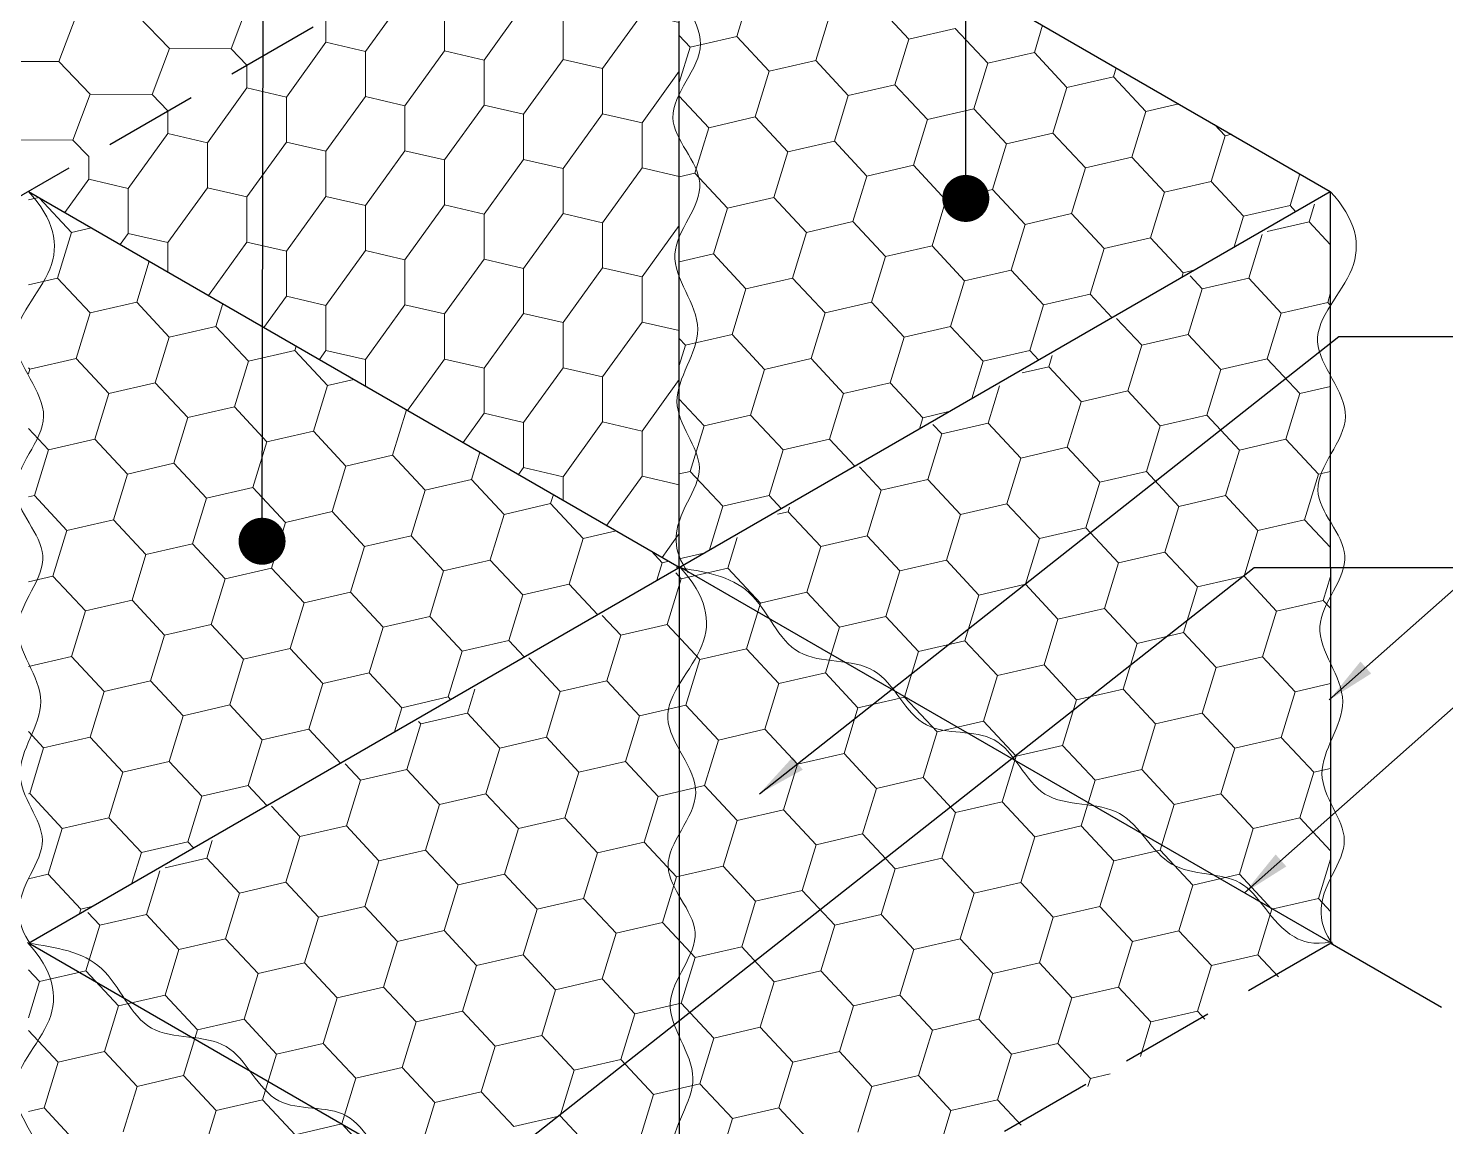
# Model space of a CAD drawing. Header units: metres. Extents: x -81 to 2721, y -139 to -12.
# Drawn here: x 654.753 to 658.524, y -53.94 to -51.018 of the extents above; entities that cross this region are included whole.
import ezdxf

# ---------------------------------------------------------------- set-up
doc = ezdxf.new("R2010")
doc.units = ezdxf.units.M
doc.header["$MEASUREMENT"] = 0
doc.linetypes.add('CENTER2', pattern=[1.125, 0.75, -0.125, 0.125, -0.125])
doc.linetypes.add('DASHED2', pattern=[0.375, 0.25, -0.125])
doc.layers.add('DIM', color=1, linetype='Continuous')
doc.layers.add('SECTION-GOLF', color=2, linetype='Continuous')
doc.styles.add('ROMANS', font='vit-s.shx')
doc.dimstyles.new('1-100', dxfattribs={"dimtxt": 0.235, "dimasz": 0.3, "dimexe": 0.2, "dimexo": 0, "dimgap": 0.1, "dimtad": 1, "dimzin": 0, "dimdsep": 46, "dimtxsty": 'ROMANS', "dimcen": 0, "dimclrd": 1, "dimclre": 1, "dimclrt": 3, "dimadec": 0, "dimazin": 0, "dimtfac": 1, "dimtix": 1, "dimtmove": 2, "dimatfit": 3, "dimfxl": 1, "dimtolj": 1, "dimtzin": 1, "dimarcsym": 0})

msp = doc.modelspace()

# ---------------------------------------------------------------- linework, layer by layer
at = {"color": 137, "lineweight": 13}
for p, q in [((655.6502, -51.0792), (655.7554, -50.9335)), ((655.6502, -51.0792), (655.7554, -50.9335)), ((656.6379, -51.0392), (656.6751, -50.9177)), ((656.8483, -51.1035), (656.8854, -50.982)), ((657.0958, -51.0463), (657.0092, -50.9535)), ((655.5451, -50.9945), (655.5451, -51.0549)), ((655.5451, -50.9945), (655.5451, -51.0549)), ((657.0958, -51.0463), (657.2195, -51.0178)), ((657.3061, -51.1106), (657.2195, -51.0178)), ((657.4299, -51.0821), (657.452, -51.0097)), ((655.4399, -51.2006), (655.5451, -51.0549)), ((655.4399, -51.2006), (655.5451, -51.0549)), ((655.6502, -51.0792), (655.5451, -51.0549)), ((655.6502, -51.0792), (655.5451, -51.0549)), ((656.5142, -51.0677), (656.4853, -51.0368)), ((656.5142, -51.0677), (656.6379, -51.0392)), ((656.7245, -51.132), (656.6379, -51.0392)), ((657.0586, -51.1678), (657.0958, -51.0463)), ((656.4853, -51.1621), (656.5142, -51.0677)), ((657.3061, -51.1106), (657.4299, -51.0821)), ((657.5165, -51.175), (657.4299, -51.0821)), ((655.3348, -51.1159), (655.3348, -51.1763)), ((655.3348, -51.1159), (655.3348, -51.1763)), ((656.6874, -51.2535), (656.7245, -51.132)), ((656.7245, -51.132), (656.8483, -51.1035)), ((656.9349, -51.1964), (656.8483, -51.1035)), ((657.269, -51.2321), (657.3061, -51.1106)), ((657.6402, -51.1464), (657.6475, -51.1226)), ((656.9349, -51.1964), (657.0586, -51.1678)), ((657.1453, -51.2607), (657.0586, -51.1678)), ((657.5165, -51.175), (657.6402, -51.1464)), ((657.7269, -51.2393), (657.6402, -51.1464)), ((655.2296, -51.322), (655.3348, -51.1763)), ((655.2296, -51.322), (655.3348, -51.1763)), ((655.4399, -51.2006), (655.3348, -51.1763)), ((655.4399, -51.2006), (655.3348, -51.1763)), ((655.4399, -51.2006), (655.4399, -51.3206)), ((656.5637, -51.2821), (656.4853, -51.1981)), ((656.8978, -51.3178), (656.9349, -51.1963)), ((657.4794, -51.2964), (657.5165, -51.175)), ((655.1244, -51.2374), (655.1244, -51.2977)), ((655.1244, -51.2374), (655.1244, -51.2977)), ((657.1453, -51.2607), (657.269, -51.2321)), ((657.3556, -51.325), (657.269, -51.2321)), ((657.6897, -51.3607), (657.7269, -51.2393)), ((657.7269, -51.2393), (657.8145, -51.219)), ((656.5265, -51.4035), (656.5637, -51.2821)), ((656.5637, -51.2821), (656.6874, -51.2535)), ((656.774, -51.3464), (656.6874, -51.2535)), ((657.1081, -51.3821), (657.1453, -51.2607)), ((657.9372, -51.3036), (657.9095, -51.2739)), ((655.0193, -51.4435), (655.1244, -51.2977)), ((655.0193, -51.4435), (655.1244, -51.2977)), ((655.2296, -51.322), (655.1244, -51.2977)), ((655.2296, -51.322), (655.1244, -51.2977)), ((656.774, -51.3464), (656.8978, -51.3178)), ((656.9844, -51.4107), (656.8978, -51.3178)), ((657.3556, -51.325), (657.4794, -51.2964)), ((657.566, -51.3893), (657.4794, -51.2964)), ((657.9001, -51.425), (657.9372, -51.3036)), ((657.9372, -51.3036), (657.9542, -51.2997)), ((654.9141, -51.3588), (654.9141, -51.4192)), ((654.9141, -51.3588), (654.9141, -51.4192)), ((656.7369, -51.4678), (656.774, -51.3464)), ((657.3185, -51.4464), (657.3556, -51.325)), ((657.566, -51.3893), (657.6897, -51.3607)), ((657.7763, -51.4536), (657.6897, -51.3607)), ((656.9844, -51.4107), (657.1081, -51.3821)), ((657.1947, -51.475), (657.1081, -51.3821)), ((657.5288, -51.5107), (657.566, -51.3893)), ((654.8503, -51.5076), (654.9141, -51.4192)), ((654.8503, -51.5076), (654.9141, -51.4192)), ((655.0193, -51.4435), (654.9141, -51.4192)), ((655.0193, -51.4435), (654.9141, -51.4192)), ((656.4853, -51.413), (656.5265, -51.4035)), ((656.6131, -51.4964), (656.5265, -51.4035)), ((656.9473, -51.5321), (656.9844, -51.4107)), ((657.7763, -51.4536), (657.9001, -51.425)), ((657.9867, -51.5179), (657.9001, -51.425)), ((658.1104, -51.4893), (658.1363, -51.4048)), ((654.7533, -51.4743), (654.7813, -51.4678)), ((654.8684, -51.5606), (654.7825, -51.4685)), ((656.6132, -51.4964), (656.7369, -51.4678)), ((656.8235, -51.5607), (656.7369, -51.4678)), ((657.1947, -51.475), (657.3185, -51.4464)), ((657.4051, -51.5393), (657.3185, -51.4464)), ((657.7392, -51.5751), (657.7763, -51.4536)), ((656.576, -51.6178), (656.6131, -51.4964)), ((657.1576, -51.5964), (657.1947, -51.475)), ((657.4051, -51.5393), (657.5288, -51.5107)), ((657.6155, -51.6036), (657.5288, -51.5107)), ((657.9867, -51.5179), (658.1104, -51.4893)), ((658.125, -51.505), (658.1104, -51.4893)), ((654.8684, -51.5606), (654.9209, -51.5484)), ((656.8235, -51.5607), (656.9473, -51.5321)), ((657.0339, -51.625), (656.9473, -51.5321)), ((657.368, -51.6608), (657.4051, -51.5393)), ((657.9619, -51.5992), (657.9867, -51.5179)), ((654.8312, -51.682), (654.8684, -51.5606)), ((656.7864, -51.6822), (656.8235, -51.5607)), ((657.6155, -51.6036), (657.7392, -51.5751)), ((657.8258, -51.6679), (657.7392, -51.5751)), ((656.4853, -51.6388), (656.576, -51.6178)), ((656.6626, -51.7107), (656.576, -51.6178)), ((657.0339, -51.625), (657.1576, -51.5964)), ((657.2442, -51.6893), (657.1576, -51.5964)), ((657.5783, -51.7251), (657.6155, -51.6036)), ((655.0416, -51.7463), (655.0749, -51.6373)), ((656.9967, -51.7465), (657.0339, -51.625)), ((657.2442, -51.6893), (657.368, -51.6608)), ((657.4546, -51.7536), (657.368, -51.6608)), ((657.8258, -51.6679), (657.854, -51.6614)), ((654.7533, -51.7), (654.8312, -51.682)), ((654.9178, -51.7749), (654.8312, -51.682)), ((656.6626, -51.7107), (656.7864, -51.6822)), ((656.873, -51.775), (656.7864, -51.6822)), ((657.2071, -51.8108), (657.2442, -51.6893)), ((657.8222, -51.6798), (657.8258, -51.6679)), ((656.6255, -51.8322), (656.6626, -51.7107)), ((657.4546, -51.7536), (657.5783, -51.7251)), ((657.6362, -51.7872), (657.5783, -51.7251)), ((654.8807, -51.8964), (654.9179, -51.7749)), ((654.9179, -51.7749), (655.0416, -51.7463)), ((655.1282, -51.8392), (655.0416, -51.7463)), ((655.252, -51.8106), (655.2704, -51.7502)), ((656.8359, -51.8965), (656.873, -51.775)), ((656.873, -51.775), (656.9967, -51.7465)), ((657.0833, -51.8393), (656.9967, -51.7465)), ((657.4175, -51.8751), (657.4546, -51.7536)), ((655.1282, -51.8392), (655.252, -51.8106)), ((655.3386, -51.9035), (655.252, -51.8106)), ((657.0834, -51.8393), (657.2071, -51.8108)), ((657.2937, -51.9037), (657.2071, -51.8108)), ((655.0911, -51.9607), (655.1282, -51.8392)), ((656.5018, -51.8607), (656.4853, -51.8431)), ((656.5018, -51.8607), (656.6255, -51.8322)), ((656.7121, -51.9251), (656.6255, -51.8322)), ((657.0462, -51.9608), (657.0833, -51.8393)), ((655.3386, -51.9035), (655.4623, -51.875)), ((655.4623, -51.875), (655.4659, -51.8631)), ((655.5489, -51.9678), (655.4623, -51.875)), ((656.4853, -51.9145), (656.5018, -51.8607)), ((654.757, -51.9249), (654.7533, -51.921)), ((654.7533, -51.937), (654.757, -51.9249)), ((654.757, -51.9249), (654.8807, -51.8964)), ((654.9673, -51.9892), (654.8807, -51.8964)), ((655.3014, -52.025), (655.3386, -51.9035)), ((656.675, -52.0465), (656.7121, -51.9251)), ((656.7121, -51.9251), (656.8359, -51.8965)), ((656.9225, -51.9894), (656.8359, -51.8965)), ((654.9673, -51.9892), (655.0911, -51.9607)), ((655.1777, -52.0535), (655.0911, -51.9607)), ((655.5489, -51.9678), (655.6193, -51.9516)), ((656.9225, -51.9894), (657.0462, -51.9608)), ((657.1328, -52.0537), (657.0462, -51.9608)), ((654.9302, -52.1107), (654.9673, -51.9892)), ((655.5118, -52.0893), (655.5489, -51.9678)), ((656.8853, -52.1108), (656.9225, -51.9894)), ((655.1777, -52.0535), (655.3014, -52.025)), ((655.388, -52.1179), (655.3014, -52.025)), ((655.7222, -52.1536), (655.7592, -52.0324)), ((656.5512, -52.0751), (656.4853, -52.0044)), ((657.1328, -52.0537), (657.2024, -52.0376)), ((655.1406, -52.175), (655.1777, -52.0535)), ((656.5141, -52.1965), (656.5512, -52.0751)), ((656.5512, -52.0751), (656.675, -52.0465)), ((656.7616, -52.1394), (656.675, -52.0465)), ((657.1239, -52.083), (657.1328, -52.0537)), ((654.8065, -52.1393), (654.7533, -52.0822)), ((654.8065, -52.1393), (654.9302, -52.1107)), ((655.0168, -52.2036), (654.9302, -52.1107)), ((655.3881, -52.1179), (655.5118, -52.0893)), ((655.5984, -52.1822), (655.5118, -52.0893)), ((656.7616, -52.1394), (656.8853, -52.1108)), ((656.9519, -52.1822), (656.8853, -52.1108)), ((654.7693, -52.2607), (654.8065, -52.1393)), ((655.3509, -52.2393), (655.3881, -52.1179)), ((655.9325, -52.2179), (655.9547, -52.1453)), ((656.7245, -52.2608), (656.7616, -52.1394)), ((655.0168, -52.2036), (655.1406, -52.175)), ((655.2272, -52.2679), (655.1406, -52.175)), ((655.5613, -52.3036), (655.5984, -52.1822)), ((655.5984, -52.1822), (655.7222, -52.1536)), ((655.8088, -52.2465), (655.7222, -52.1536)), ((654.9797, -52.325), (655.0168, -52.2036)), ((655.8088, -52.2465), (655.9325, -52.2179)), ((656.0191, -52.3108), (655.9325, -52.2179)), ((656.4853, -52.2032), (656.5141, -52.1965)), ((656.6007, -52.2894), (656.5141, -52.1965)), ((654.7533, -52.2644), (654.7693, -52.2607)), ((654.8559, -52.3536), (654.7693, -52.2607)), ((655.2272, -52.2679), (655.3509, -52.2393)), ((655.4375, -52.3322), (655.3509, -52.2393)), ((655.7716, -52.3679), (655.8088, -52.2465)), ((656.1429, -52.2822), (656.1502, -52.2582)), ((656.7564, -52.2951), (656.7245, -52.2608)), ((655.19, -52.3893), (655.2272, -52.2679)), ((656.0191, -52.3108), (656.1429, -52.2822)), ((656.2295, -52.3751), (656.1429, -52.2822)), ((656.5652, -52.4055), (656.6007, -52.2894)), ((654.8559, -52.3536), (654.9797, -52.325)), ((655.0663, -52.4179), (654.9797, -52.325)), ((655.4004, -52.4536), (655.4375, -52.3322)), ((655.4375, -52.3322), (655.5613, -52.3036)), ((655.6479, -52.3965), (655.5613, -52.3036)), ((655.982, -52.4322), (656.0191, -52.3108)), ((654.8188, -52.475), (654.8559, -52.3536)), ((655.6479, -52.3965), (655.7716, -52.3679)), ((655.8582, -52.4608), (655.7716, -52.3679)), ((656.1924, -52.4966), (656.2295, -52.3751)), ((656.2295, -52.3751), (656.3176, -52.3548)), ((655.0663, -52.4179), (655.19, -52.3893)), ((655.2767, -52.4822), (655.19, -52.3893)), ((655.6108, -52.518), (655.6479, -52.3965)), ((656.4398, -52.4394), (656.4115, -52.409)), ((656.4853, -52.4289), (656.5509, -52.4138)), ((655.0292, -52.5393), (655.0663, -52.4179)), ((655.2767, -52.4822), (655.4004, -52.4536)), ((655.487, -52.5465), (655.4004, -52.4536)), ((655.8583, -52.4608), (655.982, -52.4323)), ((656.0686, -52.5251), (655.982, -52.4323)), ((656.4256, -52.4861), (656.4398, -52.4394)), ((656.4398, -52.4394), (656.4572, -52.4354)), ((654.7533, -52.4902), (654.8188, -52.475)), ((654.9054, -52.5679), (654.8188, -52.475)), ((655.2395, -52.6037), (655.2767, -52.4822)), ((655.8211, -52.5823), (655.8583, -52.4608)), ((655.487, -52.5465), (655.6108, -52.518)), ((655.6974, -52.6108), (655.6108, -52.518)), ((656.0315, -52.6466), (656.0686, -52.5251)), ((656.0686, -52.5251), (656.1924, -52.4966)), ((656.2676, -52.5773), (656.1924, -52.4966)), ((654.9054, -52.5679), (655.0292, -52.5394)), ((655.1158, -52.6322), (655.0292, -52.5394)), ((655.4499, -52.668), (655.487, -52.5465)), ((654.8683, -52.6894), (654.9054, -52.5679)), ((655.1158, -52.6322), (655.2395, -52.6037)), ((655.3261, -52.6965), (655.2395, -52.6037)), ((655.6974, -52.6108), (655.8211, -52.5823)), ((655.9077, -52.6752), (655.8211, -52.5823)), ((655.0787, -52.7537), (655.1158, -52.6322)), ((655.6602, -52.7323), (655.6974, -52.6108)), ((655.3261, -52.6965), (655.4499, -52.668)), ((655.5365, -52.7609), (655.4499, -52.668)), ((655.8706, -52.7966), (655.9077, -52.6752)), ((655.9077, -52.6752), (656.0315, -52.6466)), ((656.0721, -52.6902), (656.0315, -52.6466)), ((654.7533, -52.7159), (654.8683, -52.6894)), ((654.9549, -52.7823), (654.8683, -52.6894)), ((655.289, -52.818), (655.3261, -52.6965)), ((654.9549, -52.7823), (655.0787, -52.7537)), ((655.1653, -52.8466), (655.0786, -52.7537)), ((655.5365, -52.7609), (655.6602, -52.7323)), ((655.7469, -52.8252), (655.6602, -52.7323)), ((654.9178, -52.9037), (654.9549, -52.7823)), ((655.4994, -52.8823), (655.5365, -52.7609)), ((655.1653, -52.8466), (655.289, -52.818)), ((655.3756, -52.9109), (655.289, -52.818)), ((655.7272, -52.8893), (655.7469, -52.8252)), ((655.7469, -52.8252), (655.8706, -52.7966)), ((655.8766, -52.8031), (655.8706, -52.7966)), ((655.1281, -52.968), (655.1653, -52.8466)), ((654.794, -52.9323), (654.7533, -52.8886)), ((654.794, -52.9323), (654.9178, -52.9037)), ((655.0044, -52.9966), (654.9178, -52.9037)), ((655.3756, -52.9109), (655.4994, -52.8823)), ((655.5834, -52.9724), (655.4994, -52.8823)), ((654.7569, -53.0537), (654.794, -52.9323)), ((655.3385, -53.0323), (655.3756, -52.9109)), ((655.0044, -52.9966), (655.1281, -52.968)), ((655.2147, -53.0609), (655.1281, -52.968)), ((654.9673, -53.118), (655.0044, -52.9966)), ((654.7533, -53.0546), (654.7569, -53.0537)), ((654.8435, -53.1466), (654.7569, -53.0537)), ((655.2147, -53.0609), (655.3385, -53.0323)), ((655.3879, -53.0853), (655.3385, -53.0323)), ((655.1776, -53.1823), (655.2147, -53.0609)), ((654.8435, -53.1466), (654.9673, -53.118)), ((655.0539, -53.2109), (654.9673, -53.118)), ((654.8064, -53.2681), (654.8435, -53.1466)), ((655.0539, -53.2109), (655.1776, -53.1823)), ((655.0289, -53.2925), (655.0539, -53.2109)), ((654.7533, -53.2803), (654.8064, -53.2681)), ((654.893, -53.3609), (654.8064, -53.2681)), ((654.893, -53.3609), (654.9219, -53.3543)), ((654.8893, -53.3731), (654.893, -53.3609))]:
    msp.add_line(p, q, dxfattribs=at)
at = {"color": 101, "lineweight": 13}
for p, q in [((658.1611, -51.5324), (658.1755, -51.4854)), ((658.0494, -51.5582), (658.1611, -51.5324)), ((658.2174, -51.5928), (658.1611, -51.5324)), ((658.0002, -51.6824), (658.0358, -51.5661)), ((657.8765, -51.711), (657.8444, -51.6766)), ((657.8765, -51.711), (658.0002, -51.6824)), ((658.0868, -51.7753), (658.0002, -51.6824)), ((657.8393, -51.8325), (657.8765, -51.711)), ((658.2106, -51.7468), (658.2174, -51.7243)), ((658.0497, -51.8968), (658.0868, -51.7753)), ((658.0868, -51.7753), (658.2106, -51.7468)), ((658.2174, -51.7541), (658.2106, -51.7468)), ((657.7156, -51.861), (657.6489, -51.7895)), ((657.7156, -51.861), (657.8393, -51.8325)), ((657.926, -51.9253), (657.8393, -51.8325)), ((657.2937, -51.9037), (657.4175, -51.8751)), ((657.4407, -51.9), (657.4175, -51.8751)), ((657.4681, -51.9182), (657.4771, -51.8886)), ((657.6785, -51.9825), (657.7156, -51.861)), ((657.2635, -52.0023), (657.2937, -51.9037)), ((657.3978, -51.9344), (657.4681, -51.9182)), ((657.5547, -52.011), (657.4681, -51.9182)), ((657.8888, -52.0468), (657.926, -51.9253)), ((657.9259, -51.9253), (658.0497, -51.8968)), ((658.1363, -51.9897), (658.0497, -51.8968)), ((657.3072, -52.0682), (657.3375, -51.9692)), ((657.5547, -52.0111), (657.6785, -51.9825)), ((657.7651, -52.0754), (657.6785, -51.9825)), ((658.0992, -52.1111), (658.1363, -51.9897)), ((658.1363, -51.9897), (658.2175, -51.9709)), ((657.5176, -52.1325), (657.5547, -52.0111)), ((657.1835, -52.0968), (657.3072, -52.0682)), ((657.3938, -52.1611), (657.3072, -52.0682)), ((657.7279, -52.1968), (657.7651, -52.0754)), ((657.7651, -52.0754), (657.8888, -52.0468)), ((657.9754, -52.1397), (657.8888, -52.0468)), ((657.1464, -52.2182), (657.1835, -52.0968)), ((657.9754, -52.1397), (658.0992, -52.1111)), ((658.1858, -52.204), (658.0992, -52.1111)), ((657.3938, -52.1611), (657.5176, -52.1325)), ((657.6042, -52.2254), (657.5176, -52.1325)), ((657.9383, -52.2611), (657.9754, -52.1397)), ((657.3567, -52.2825), (657.3938, -52.1611)), ((657.0226, -52.2468), (657.1463, -52.2182)), ((657.233, -52.3111), (657.1463, -52.2182)), ((657.5671, -52.3468), (657.6042, -52.2254)), ((657.6042, -52.2254), (657.7279, -52.1968)), ((657.8146, -52.2897), (657.7279, -52.1968)), ((658.1487, -52.3254), (658.1858, -52.204)), ((658.1858, -52.204), (658.2176, -52.1967)), ((656.6007, -52.2894), (656.7245, -52.2608)), ((657.8146, -52.2897), (657.9383, -52.2611)), ((658.0249, -52.354), (657.9383, -52.2611)), ((657.233, -52.3111), (657.3567, -52.2825)), ((657.4433, -52.3754), (657.3567, -52.2825)), ((657.7774, -52.4111), (657.8146, -52.2897)), ((656.8617, -52.3968), (656.7751, -52.3039)), ((657.1958, -52.4325), (657.233, -52.3111)), ((658.0249, -52.354), (658.1487, -52.3254)), ((658.2176, -52.3994), (658.1487, -52.3254)), ((656.6142, -52.4539), (656.6392, -52.3724)), ((656.8617, -52.3968), (656.9855, -52.3682)), ((657.0721, -52.4611), (656.9855, -52.3682)), ((657.4062, -52.4969), (657.4433, -52.3754)), ((657.4433, -52.3754), (657.5671, -52.3468)), ((657.6537, -52.4397), (657.5671, -52.3468)), ((657.9878, -52.4755), (658.0249, -52.354)), ((656.8246, -52.5182), (656.8617, -52.3968)), ((657.6537, -52.4397), (657.7774, -52.4112)), ((657.864, -52.504), (657.7774, -52.4111)), ((657.0721, -52.4611), (657.1958, -52.4325)), ((657.2824, -52.5254), (657.1958, -52.4325)), ((657.6166, -52.5612), (657.6537, -52.4397)), ((656.4534, -52.604), (656.4905, -52.4825)), ((656.4905, -52.4825), (656.4758, -52.4667)), ((657.035, -52.5826), (657.0721, -52.4611)), ((657.864, -52.504), (657.9878, -52.4755)), ((658.0744, -52.5683), (657.9878, -52.4755)), ((658.1981, -52.5398), (658.2176, -52.4761)), ((656.7008, -52.5468), (656.8246, -52.5183)), ((656.9112, -52.6111), (656.8246, -52.5182)), ((657.2453, -52.6469), (657.2825, -52.5254)), ((657.2824, -52.5254), (657.4062, -52.4969)), ((657.4928, -52.5897), (657.4062, -52.4969)), ((657.8269, -52.6255), (657.864, -52.504)), ((656.6637, -52.6683), (656.7009, -52.5468)), ((657.4928, -52.5897), (657.6165, -52.5612)), ((657.7032, -52.654), (657.6165, -52.5612)), ((658.0744, -52.5683), (658.1981, -52.5398)), ((658.2176, -52.5607), (658.1981, -52.5398)), ((656.3296, -52.6325), (656.4534, -52.604)), ((656.54, -52.6968), (656.4534, -52.604)), ((656.9112, -52.6111), (657.035, -52.5826)), ((657.1216, -52.6754), (657.035, -52.5826)), ((657.4557, -52.7112), (657.4928, -52.5897)), ((658.0373, -52.6898), (658.0744, -52.5683)), ((656.2925, -52.754), (656.3296, -52.6325)), ((656.8741, -52.7326), (656.9112, -52.6111)), ((657.7032, -52.6541), (657.8269, -52.6255)), ((657.9135, -52.7184), (657.8269, -52.6255)), ((656.54, -52.6968), (656.6637, -52.6683)), ((656.7503, -52.7611), (656.6637, -52.6683)), ((657.0844, -52.7969), (657.1216, -52.6754)), ((657.1216, -52.6754), (657.2453, -52.6469)), ((657.3319, -52.7398), (657.2453, -52.6469)), ((657.666, -52.7755), (657.7032, -52.6541)), ((656.1687, -52.7825), (656.0848, -52.6925)), ((656.5028, -52.8183), (656.54, -52.6968)), ((657.3319, -52.7398), (657.4557, -52.7112)), ((657.5423, -52.8041), (657.4557, -52.7112)), ((657.9135, -52.7184), (658.0373, -52.6898)), ((658.1239, -52.7827), (658.0373, -52.6898)), ((656.1687, -52.7825), (656.2925, -52.754)), ((656.3791, -52.8469), (656.2925, -52.754)), ((656.7503, -52.7612), (656.8741, -52.7326)), ((656.9607, -52.8255), (656.8741, -52.7326)), ((657.2948, -52.8612), (657.3319, -52.7398)), ((657.8764, -52.8398), (657.9135, -52.7184)), ((655.9213, -52.8397), (655.9409, -52.7756)), ((656.1316, -52.904), (656.1687, -52.7825)), ((656.7132, -52.8826), (656.7503, -52.7612)), ((657.5423, -52.8041), (657.666, -52.7755)), ((657.7526, -52.8684), (657.666, -52.7755)), ((658.0868, -52.9041), (658.1239, -52.7827)), ((658.1239, -52.7827), (658.2177, -52.761)), ((656.3791, -52.8469), (656.5028, -52.8183)), ((656.5895, -52.9112), (656.5028, -52.8183)), ((656.9236, -52.9469), (656.9607, -52.8255)), ((656.9607, -52.8255), (657.0844, -52.7969)), ((657.1711, -52.8898), (657.0844, -52.7969)), ((657.5052, -52.9255), (657.5423, -52.8041)), ((655.7604, -52.9897), (655.7975, -52.8683)), ((655.7975, -52.8683), (655.9212, -52.8397)), ((656.0079, -52.9326), (655.9213, -52.8397)), ((656.342, -52.9683), (656.3791, -52.8469)), ((657.171, -52.8898), (657.2948, -52.8612)), ((657.3814, -52.9541), (657.2948, -52.8612)), ((657.7155, -52.9898), (657.7527, -52.8684)), ((657.7526, -52.8684), (657.8764, -52.8398)), ((657.963, -52.9327), (657.8764, -52.8398)), ((656.0079, -52.9326), (656.1316, -52.904)), ((656.2182, -52.9969), (656.1316, -52.904)), ((656.5895, -52.9112), (656.7132, -52.8826)), ((656.7998, -52.9755), (656.7132, -52.8826)), ((657.1339, -53.0112), (657.1711, -52.8898)), ((657.963, -52.9327), (658.0867, -52.9041)), ((658.1734, -52.997), (658.0867, -52.9041)), ((655.9707, -53.054), (656.0079, -52.9326)), ((656.5523, -53.0326), (656.5895, -52.9112)), ((657.3814, -52.9541), (657.5052, -52.9255)), ((657.5918, -53.0184), (657.5052, -52.9255)), ((657.9259, -53.0541), (657.963, -52.9327)), ((656.2182, -52.9969), (656.342, -52.9683)), ((656.4286, -53.0612), (656.342, -52.9683)), ((656.7627, -53.0969), (656.7998, -52.9755)), ((656.7998, -52.9755), (656.9236, -52.9469)), ((657.0102, -53.0398), (656.9236, -52.9469)), ((657.3443, -53.0755), (657.3814, -52.9541)), ((655.5995, -53.1397), (655.6366, -53.0183)), ((655.6366, -53.0183), (655.7604, -52.9897)), ((655.847, -53.0826), (655.7604, -52.9897)), ((656.1811, -53.1183), (656.2182, -52.9969)), ((657.0102, -53.0398), (657.1339, -53.0112)), ((657.2205, -53.1041), (657.1339, -53.0112)), ((657.5546, -53.1399), (657.5918, -53.0184)), ((657.5918, -53.0184), (657.7155, -52.9898)), ((657.8021, -53.0827), (657.7155, -52.9898)), ((658.1362, -53.1185), (658.1734, -52.997)), ((658.1734, -52.997), (658.2177, -52.9868)), ((655.847, -53.0826), (655.9707, -53.054)), ((656.0573, -53.1469), (655.9707, -53.054)), ((656.4286, -53.0612), (656.5523, -53.0326)), ((656.6389, -53.1255), (656.5523, -53.0326)), ((656.973, -53.1612), (657.0102, -53.0398)), ((657.8021, -53.0827), (657.9259, -53.0541)), ((658.0125, -53.147), (657.9259, -53.0541)), ((655.4758, -53.1683), (655.4005, -53.0876)), ((655.8099, -53.204), (655.847, -53.0826)), ((656.3915, -53.1826), (656.4286, -53.0612)), ((657.2205, -53.1041), (657.3443, -53.0755)), ((657.4309, -53.1684), (657.3443, -53.0755)), ((657.765, -53.2042), (657.8021, -53.0827)), ((656.0573, -53.1469), (656.1811, -53.1183)), ((656.2677, -53.2112), (656.1811, -53.1183)), ((656.6018, -53.247), (656.6389, -53.1255)), ((656.6389, -53.1255), (656.7627, -53.0969)), ((656.8493, -53.1898), (656.7627, -53.0969)), ((657.1834, -53.2256), (657.2205, -53.1041)), ((658.0125, -53.147), (658.1362, -53.1185)), ((658.2178, -53.2059), (658.1362, -53.1185)), ((655.4386, -53.2897), (655.4758, -53.1683)), ((655.4758, -53.1683), (655.5995, -53.1397)), ((655.6861, -53.2326), (655.5995, -53.1397)), ((656.0202, -53.2683), (656.0574, -53.1469)), ((656.8493, -53.1898), (656.973, -53.1612)), ((657.0597, -53.2541), (656.973, -53.1612)), ((657.3938, -53.2899), (657.4309, -53.1684)), ((657.4309, -53.1684), (657.5546, -53.1399)), ((657.6413, -53.2327), (657.5546, -53.1398)), ((657.9754, -53.2685), (658.0125, -53.147)), ((655.1923, -53.1981), (655.1776, -53.1823)), ((655.2283, -53.2254), (655.2425, -53.1788)), ((655.6861, -53.2326), (655.8099, -53.204)), ((655.8965, -53.2969), (655.8099, -53.204)), ((656.2677, -53.2112), (656.3914, -53.1826)), ((656.4781, -53.2755), (656.3915, -53.1826)), ((656.8122, -53.3113), (656.8493, -53.1898)), ((657.6413, -53.2327), (657.765, -53.2042)), ((657.8516, -53.297), (657.765, -53.2042)), ((655.1174, -53.251), (655.2283, -53.2254)), ((655.3149, -53.3183), (655.2283, -53.2254)), ((655.649, -53.3541), (655.6861, -53.2326)), ((656.2306, -53.3327), (656.2677, -53.2112)), ((657.0597, -53.2541), (657.1834, -53.2256)), ((657.27, -53.3184), (657.1834, -53.2256)), ((657.6041, -53.3542), (657.6413, -53.2327)), ((658.1857, -53.3328), (658.2178, -53.2279)), ((655.0674, -53.3754), (655.1029, -53.2594)), ((655.8965, -53.2969), (656.0202, -53.2683)), ((656.1068, -53.3612), (656.0202, -53.2683)), ((656.4409, -53.397), (656.4781, -53.2755)), ((656.4781, -53.2755), (656.6018, -53.247)), ((656.6884, -53.3398), (656.6018, -53.2469)), ((657.0225, -53.3756), (657.0597, -53.2541)), ((657.8516, -53.2971), (657.9754, -53.2685)), ((658.062, -53.3614), (657.9754, -53.2685)), ((655.2778, -53.4398), (655.3149, -53.3183)), ((655.3149, -53.3183), (655.4386, -53.2897)), ((655.5252, -53.3826), (655.4386, -53.2897)), ((655.8593, -53.4184), (655.8965, -53.2969)), ((656.6884, -53.3398), (656.8122, -53.3113)), ((656.8988, -53.4041), (656.8122, -53.3113)), ((657.2329, -53.4399), (657.27, -53.3184)), ((657.27, -53.3184), (657.3938, -53.2899)), ((657.4804, -53.3828), (657.3938, -53.2899)), ((657.8145, -53.4185), (657.8516, -53.297)), ((655.5252, -53.3826), (655.649, -53.3541)), ((655.7356, -53.4469), (655.649, -53.354)), ((656.1068, -53.3612), (656.2306, -53.3327)), ((656.3172, -53.4255), (656.2306, -53.3327)), ((656.6513, -53.4613), (656.6884, -53.3398)), ((657.4804, -53.3828), (657.6041, -53.3542)), ((657.6907, -53.4471), (657.6041, -53.3542)), ((658.062, -53.3614), (658.1857, -53.3328)), ((658.2178, -53.3672), (658.1857, -53.3328)), ((654.9436, -53.404), (654.9117, -53.3698)), ((654.9436, -53.404), (655.0674, -53.3754)), ((655.154, -53.4683), (655.0674, -53.3754)), ((655.4881, -53.5041), (655.5252, -53.3826)), ((656.0697, -53.4827), (656.1068, -53.3612)), ((656.3172, -53.4255), (656.4409, -53.397)), ((656.5275, -53.4899), (656.4409, -53.397)), ((656.8988, -53.4042), (657.0225, -53.3756)), ((657.1091, -53.4685), (657.0225, -53.3756)), ((657.4432, -53.5042), (657.4804, -53.3828)), ((658.0248, -53.4828), (658.062, -53.3614)), ((654.9065, -53.5255), (654.9436, -53.404)), ((655.7356, -53.4469), (655.8593, -53.4184)), ((655.946, -53.5112), (655.8593, -53.4184)), ((656.2801, -53.547), (656.3172, -53.4255)), ((656.8617, -53.5256), (656.8988, -53.4041)), ((657.6907, -53.4471), (657.8145, -53.4185)), ((657.9011, -53.5114), (657.8145, -53.4185)), ((655.1169, -53.5898), (655.154, -53.4683)), ((655.154, -53.4683), (655.2777, -53.4398)), ((655.3644, -53.5326), (655.2777, -53.4398)), ((655.6985, -53.5684), (655.7356, -53.4469)), ((656.5275, -53.4899), (656.6513, -53.4613)), ((656.7379, -53.5542), (656.6513, -53.4613)), ((657.072, -53.5899), (657.1091, -53.4685)), ((657.1091, -53.4685), (657.2329, -53.4399)), ((657.3195, -53.5328), (657.2329, -53.4399)), ((657.6536, -53.5685), (657.6907, -53.4471)), ((655.3644, -53.5326), (655.4881, -53.5041)), ((655.5747, -53.5969), (655.4881, -53.5041)), ((655.946, -53.5112), (656.0697, -53.4827)), ((656.1563, -53.5756), (656.0697, -53.4827)), ((656.4904, -53.6113), (656.5276, -53.4899)), ((657.3195, -53.5328), (657.4432, -53.5042)), ((657.5299, -53.5971), (657.4432, -53.5042)), ((657.9011, -53.5114), (658.0248, -53.4828)), ((658.0791, -53.541), (658.0248, -53.4828)), ((654.7828, -53.554), (654.7533, -53.5224)), ((654.7828, -53.554), (654.9065, -53.5255)), ((654.9931, -53.6183), (654.9065, -53.5255)), ((655.3272, -53.6541), (655.3644, -53.5326)), ((655.9088, -53.6327), (655.946, -53.5112)), ((656.1563, -53.5756), (656.2801, -53.547)), ((656.3667, -53.6399), (656.2801, -53.547)), ((656.7379, -53.5542), (656.8616, -53.5256)), ((656.9483, -53.6185), (656.8617, -53.5256)), ((657.2824, -53.6542), (657.3195, -53.5328)), ((657.864, -53.6328), (657.9011, -53.5114)), ((654.7533, -53.6505), (654.7828, -53.554)), ((655.5747, -53.597), (655.6985, -53.5684)), ((655.7851, -53.6613), (655.6985, -53.5684)), ((656.1192, -53.697), (656.1563, -53.5756)), ((656.7008, -53.6756), (656.7379, -53.5542)), ((657.5299, -53.5971), (657.6536, -53.5685)), ((657.7402, -53.6614), (657.6536, -53.5685)), ((654.956, -53.7398), (654.9931, -53.6183)), ((654.9931, -53.6183), (655.1169, -53.5898)), ((655.2035, -53.6827), (655.1169, -53.5898)), ((655.5376, -53.7184), (655.5747, -53.597)), ((656.3667, -53.6399), (656.4904, -53.6113)), ((656.577, -53.7042), (656.4904, -53.6113)), ((656.9111, -53.7399), (656.9483, -53.6185)), ((656.9483, -53.6185), (657.072, -53.5899)), ((657.1586, -53.6828), (657.072, -53.5899)), ((657.4927, -53.7185), (657.5299, -53.5971)), ((655.2035, -53.6827), (655.3272, -53.6541)), ((655.4138, -53.747), (655.3272, -53.6541)), ((655.7851, -53.6613), (655.9088, -53.6327)), ((655.9954, -53.7256), (655.9088, -53.6327)), ((656.3295, -53.7613), (656.3667, -53.6399)), ((657.1586, -53.6828), (657.2824, -53.6542)), ((657.369, -53.7471), (657.2824, -53.6542)), ((657.7402, -53.6614), (657.864, -53.6328)), ((657.8836, -53.6539), (657.864, -53.6328)), ((654.8322, -53.7684), (654.7533, -53.6837)), ((655.1664, -53.8041), (655.2035, -53.6827)), ((655.748, -53.7827), (655.7851, -53.6613)), ((655.9954, -53.7256), (656.1192, -53.697)), ((656.2058, -53.7899), (656.1192, -53.697)), ((656.577, -53.7042), (656.7008, -53.6756)), ((656.7874, -53.7685), (656.7008, -53.6756)), ((657.1215, -53.8042), (657.1586, -53.6828)), ((657.7123, -53.7529), (657.7402, -53.6614)), ((655.4138, -53.747), (655.5376, -53.7184)), ((655.6242, -53.8113), (655.5376, -53.7184)), ((655.9583, -53.847), (655.9954, -53.7256)), ((656.5399, -53.8256), (656.577, -53.7042)), ((657.369, -53.7471), (657.4927, -53.7185)), ((657.5793, -53.8114), (657.4927, -53.7185)), ((654.7951, -53.8898), (654.8323, -53.7684)), ((654.8322, -53.7684), (654.956, -53.7398)), ((655.0426, -53.8327), (654.956, -53.7398)), ((655.3767, -53.8684), (655.4138, -53.747)), ((656.2058, -53.7899), (656.3295, -53.7613)), ((656.4162, -53.8542), (656.3295, -53.7613)), ((656.7503, -53.89), (656.7874, -53.7685)), ((656.7874, -53.7685), (656.9111, -53.7399)), ((656.9977, -53.8328), (656.9111, -53.7399)), ((657.3319, -53.8686), (657.369, -53.7471)), ((655.253, -53.897), (655.1664, -53.8041)), ((655.5871, -53.9327), (655.6242, -53.8113)), ((655.6242, -53.8113), (655.7479, -53.7827)), ((655.8346, -53.8756), (655.7479, -53.7827)), ((656.1687, -53.9113), (656.2058, -53.7899)), ((656.9977, -53.8328), (657.1215, -53.8042)), ((657.2081, -53.8971), (657.1215, -53.8042)), ((657.5726, -53.8335), (657.5793, -53.8114)), ((657.5793, -53.8114), (657.6318, -53.7993)), ((655.0055, -53.9541), (655.0426, -53.8327)), ((655.8346, -53.8756), (655.9583, -53.847)), ((656.0449, -53.9399), (655.9583, -53.847)), ((656.4162, -53.8542), (656.5399, -53.8256)), ((656.6265, -53.9185), (656.5399, -53.8256)), ((656.9606, -53.9543), (656.9978, -53.8328)), ((655.253, -53.897), (655.3767, -53.8684)), ((655.4633, -53.9613), (655.3767, -53.8684)), ((655.7974, -53.9971), (655.8346, -53.8756)), ((656.379, -53.9757), (656.4162, -53.8542)), ((657.2081, -53.8971), (657.3318, -53.8686)), ((657.3949, -53.9361), (657.3319, -53.8686)), ((654.7533, -53.8995), (654.7951, -53.8898)), ((654.8817, -53.9827), (654.7951, -53.8898)), ((655.2158, -54.0184), (655.253, -53.897)), ((656.0449, -53.9399), (656.1687, -53.9113)), ((656.2553, -54.0042), (656.1687, -53.9113)), ((656.5894, -54.04), (656.6265, -53.9185)), ((656.6265, -53.9185), (656.7503, -53.89)), ((656.8369, -53.9828), (656.7503, -53.8899)), ((657.171, -54.0186), (657.2081, -53.8971)), ((655.4633, -53.9613), (655.5871, -53.9327)), ((655.6737, -54.0256), (655.5871, -53.9327))]:
    msp.add_line(p, q, dxfattribs=at)
at = {"color": 3, "lineweight": 13}
for p, q in [((657.1835, -52.0968), (657.1601, -52.0717)), ((657.0226, -52.2468), (656.9646, -52.1845)), ((656.9855, -52.3682), (657.0226, -52.2468)), ((656.7751, -52.3039), (656.7788, -52.2918)), ((656.7463, -52.3106), (656.7751, -52.3039)), ((656.4905, -52.4825), (656.6142, -52.4539)), ((656.7009, -52.5468), (656.6142, -52.4539)), ((656.3296, -52.6325), (656.2803, -52.5796)), ((655.7975, -52.8682), (655.7915, -52.8618)), ((655.6366, -53.0183), (655.596, -52.9747)), ((655.0426, -53.8327), (655.1664, -53.8041))]:
    msp.add_line(p, q, dxfattribs=at)
at = {"color": 137, "lineweight": 13}
for points in [[(655.8606, -51.0777), (655.8606, -50.9577), (655.9657, -50.812), (656.0709, -50.8363), (656.0709, -50.9563), (655.9657, -51.102), (655.8606, -51.0777)], [(655.0447, -50.9848), (655.0909, -50.8628), (655.255, -50.8633), (655.3387, -50.9502), (655.2926, -51.0721), (655.1284, -51.0716), (655.0447, -50.9848)], [(656.1761, -51.1006), (656.1761, -50.9806), (656.2812, -50.8349), (656.3864, -50.8592), (656.3864, -50.9792), (656.2812, -51.1249), (656.1761, -51.1006)], [(654.5866, -51.0189), (654.6327, -50.8969), (654.7969, -50.8974), (654.8806, -50.9843), (654.8344, -51.1062), (654.6703, -51.1057), (654.5866, -51.0189)], [(655.6502, -51.1992), (655.6502, -51.0792), (655.7554, -50.9335), (655.8606, -50.9577), (655.8606, -51.0777), (655.7554, -51.2235), (655.6502, -51.1992)], [(655.2926, -51.0721), (655.3387, -50.9502), (655.5029, -50.9507), (655.5451, -50.9945)], [(655.9657, -51.222), (655.9657, -51.102), (656.0709, -50.9563), (656.1761, -50.9806), (656.1761, -51.1006), (656.0709, -51.2463), (655.9657, -51.222)], [(656.2812, -51.2449), (656.2812, -51.1249), (656.3864, -50.9792), (656.4853, -51.002)], [(654.8344, -51.1062), (654.8806, -50.9843), (655.0447, -50.9848), (655.1284, -51.0716), (655.0823, -51.1936), (654.9181, -51.1931), (654.8344, -51.1062)], [(655.4399, -51.3206), (655.4399, -51.2006), (655.5451, -51.0549), (655.6502, -51.0792), (655.6502, -51.1992), (655.5451, -51.3449), (655.4399, -51.3206)], [(655.0823, -51.1936), (655.1285, -51.0716), (655.2926, -51.0721), (655.3348, -51.1159)], [(655.3348, -51.1159), (655.2926, -51.0721)], [(655.7554, -51.3435), (655.7554, -51.2235), (655.8606, -51.0777), (655.9657, -51.102), (655.9657, -51.222), (655.8606, -51.3677), (655.7554, -51.3435)], [(654.6241, -51.2277), (654.6703, -51.1058), (654.8344, -51.1062), (654.9181, -51.1931), (654.872, -51.3151), (654.7079, -51.3146), (654.6241, -51.2277)], [(656.0709, -51.3663), (656.0709, -51.2463), (656.1761, -51.1006), (656.2812, -51.1249), (656.2812, -51.2449), (656.1761, -51.3906), (656.0709, -51.3663)], [(656.4853, -51.1321), (656.3864, -51.2692), (656.2812, -51.2449)], [(656.3864, -51.3892), (656.3864, -51.2692), (656.4853, -51.1321)], [(654.872, -51.315), (654.9182, -51.1931), (655.0823, -51.1936), (655.1245, -51.2373)], [(655.1245, -51.2373), (655.0823, -51.1936)], [(655.2296, -51.442), (655.2296, -51.322), (655.3348, -51.1763), (655.4399, -51.2006), (655.4399, -51.3206), (655.3348, -51.4663), (655.2296, -51.442)], [(655.5451, -51.4649), (655.5451, -51.3449), (655.6502, -51.1992), (655.7554, -51.2235), (655.7554, -51.3435), (655.6502, -51.4892), (655.5451, -51.4649)], [(655.8606, -51.4877), (655.8606, -51.3677), (655.9657, -51.222), (656.0709, -51.2463), (656.0709, -51.3663), (655.9657, -51.512), (655.8606, -51.4877)], [(656.1761, -51.5106), (656.1761, -51.3906), (656.2812, -51.2449), (656.3864, -51.2692), (656.3864, -51.3892), (656.2812, -51.5349), (656.1761, -51.5106)], [(654.6617, -51.4365), (654.7079, -51.3146), (654.872, -51.315), (654.9141, -51.3588)], [(654.9141, -51.3588), (654.872, -51.315)], [(655.0193, -51.5635), (655.0193, -51.4435), (655.1244, -51.2977), (655.2296, -51.322), (655.2296, -51.442), (655.1244, -51.5877), (655.0193, -51.5635)], [(655.3348, -51.5863), (655.3348, -51.4663), (655.4399, -51.3206), (655.5451, -51.3449), (655.5451, -51.4649), (655.4399, -51.6106), (655.3348, -51.5863)], [(655.6502, -51.6092), (655.6502, -51.4892), (655.7554, -51.3435), (655.8606, -51.3677), (655.8606, -51.4877), (655.7554, -51.6335), (655.6502, -51.6092)], [(655.9657, -51.632), (655.9657, -51.512), (656.0709, -51.3663), (656.1761, -51.3906), (656.1761, -51.5106), (656.0709, -51.6563), (655.9657, -51.632)], [(656.2812, -51.6549), (656.2812, -51.5349), (656.3864, -51.3892), (656.4853, -51.412)], [(656.4853, -51.412), (656.3864, -51.3892)], [(654.8503, -51.5076), (654.9141, -51.4192), (655.0193, -51.4435), (655.0193, -51.5635), (654.998, -51.5929)], [(655.1244, -51.6659), (655.1244, -51.5877), (655.2296, -51.442), (655.3348, -51.4663), (655.3348, -51.5863), (655.2323, -51.7282)], [(655.4399, -51.7306), (655.4399, -51.6106), (655.5451, -51.4649), (655.6502, -51.4892), (655.6502, -51.6092), (655.5451, -51.7549), (655.4399, -51.7306)], [(655.7554, -51.7535), (655.7554, -51.6335), (655.8606, -51.4877), (655.9657, -51.512), (655.9657, -51.632), (655.8606, -51.7777), (655.7554, -51.7535)], [(656.0709, -51.7763), (656.0709, -51.6563), (656.1761, -51.5106), (656.2812, -51.5349), (656.2812, -51.6549), (656.1761, -51.8006), (656.0709, -51.7763)], [(656.4853, -51.5421), (656.3864, -51.6792), (656.2812, -51.6549)], [(656.3864, -51.7992), (656.3864, -51.6792), (656.4853, -51.5421)], [(654.998, -51.5929), (655.0193, -51.5635), (655.1244, -51.5877), (655.1244, -51.6659)], [(655.2323, -51.7282), (655.3348, -51.5863), (655.4399, -51.6106), (655.4399, -51.7306), (655.3801, -51.8135)], [(655.5451, -51.8749), (655.5451, -51.7549), (655.6502, -51.6092), (655.7554, -51.6335), (655.7554, -51.7535), (655.6502, -51.8992), (655.5451, -51.8749)], [(655.8606, -51.8977), (655.8606, -51.7777), (655.9657, -51.632), (656.0709, -51.6563), (656.0709, -51.7763), (655.9657, -51.922), (655.8606, -51.8977)], [(656.1761, -51.9206), (656.1761, -51.8006), (656.2812, -51.6549), (656.3864, -51.6792), (656.3864, -51.7992), (656.2812, -51.9449), (656.1761, -51.9206)], [(655.3801, -51.8135), (655.4399, -51.7306), (655.5451, -51.7549), (655.5451, -51.8749), (655.5278, -51.8988)], [(655.6502, -51.9695), (655.6502, -51.8992), (655.7554, -51.7535), (655.8606, -51.7777), (655.8606, -51.8977), (655.7622, -52.0341)], [(655.9657, -52.042), (655.9657, -51.922), (656.0709, -51.7763), (656.1761, -51.8006), (656.1761, -51.9206), (656.0709, -52.0663), (655.9657, -52.042)], [(656.2812, -52.0649), (656.2812, -51.9449), (656.3864, -51.7992), (656.4853, -51.822)], [(656.4853, -51.822), (656.3864, -51.7992)], [(655.7622, -52.0341), (655.8606, -51.8977), (655.9657, -51.922), (655.9657, -52.042), (655.9099, -52.1194)], [(656.0709, -52.1863), (656.0709, -52.0663), (656.1761, -51.9206), (656.2812, -51.9449), (656.2812, -52.0649), (656.1761, -52.2106), (656.0709, -52.1863)], [(656.4853, -51.9521), (656.3864, -52.0892), (656.2812, -52.0649)], [(656.3864, -52.2092), (656.3864, -52.0892), (656.4853, -51.9521)], [(655.9099, -52.1194), (655.9657, -52.042), (656.0709, -52.0663), (656.0709, -52.1863), (656.0576, -52.2047)], [(656.0576, -52.2047), (656.0709, -52.1863), (656.1761, -52.2106), (656.1761, -52.2731)], [(656.292, -52.34), (656.3864, -52.2092), (656.4853, -52.232)], [(656.4853, -52.232), (656.3864, -52.2092)], [(656.4853, -52.3621), (656.4397, -52.4253)]]:
    msp.add_lwpolyline(points, dxfattribs=at)
at = {"color": 2, "lineweight": 13}
for points in [[(656.5013, -50.4608), (656.5695, -50.5346), (656.5997, -50.6705), (656.397, -50.8569), (656.615, -51.0595), (656.3985, -51.2515), (656.6063, -51.4334), (656.4081, -51.6206), (656.5945, -51.8126), (656.4221, -52.0134), (656.6001, -52.1949), (656.4527, -52.3235), (656.4857, -52.4341), (656.509, -52.4655)], [(654.7533, -51.4516), (654.8215, -51.5254), (654.8517, -51.6613), (654.649, -51.8477), (654.867, -52.0503), (654.6505, -52.2423), (654.8583, -52.4242), (654.6601, -52.6114), (654.8465, -52.8034), (654.6741, -53.0042), (654.8521, -53.1857), (654.7047, -53.3143), (654.7377, -53.4249), (654.761, -53.4563)], [(656.4765, -52.4516), (656.5491, -52.4627), (656.6945, -52.4848), (656.7738, -52.7256), (657.0303, -52.6774), (657.1114, -52.9153), (657.3531, -52.8662), (657.432, -53.1045), (657.679, -53.0604), (657.772, -53.2821), (658.0104, -53.2531), (658.0621, -53.4199), (658.1699, -53.4569), (658.2219, -53.4491)], [(654.7533, -53.4516), (654.8258, -53.4627), (654.9713, -53.4848), (655.0505, -53.7256), (655.307, -53.6774), (655.3881, -53.9153), (655.6298, -53.8662), (655.7087, -54.1045), (655.9557, -54.0604), (656.0487, -54.2821), (656.2872, -54.2531), (656.3388, -54.4199), (656.4466, -54.4569), (656.4853, -54.4516)]]:
    msp.add_open_spline(points, degree=3, knots=[0, 0, 0, 0, 0.103047, 0.20662, 0.308604, 0.409175, 0.501262, 0.600184, 0.702792, 0.799704, 0.895514, 1.000104, 1.033633, 1.033633, 1.033633, 1.033633], dxfattribs=at)
at = {"color": 3, "lineweight": 13}
for points in [[(658.2174, -51.4516), (658.2856, -51.5254), (658.3158, -51.6613), (658.1131, -51.8477), (658.3311, -52.0503), (658.1146, -52.2423), (658.3224, -52.4242), (658.1242, -52.6114), (658.3106, -52.8034), (658.1382, -53.0042), (658.3162, -53.1857), (658.1688, -53.3143), (658.2018, -53.4249), (658.2251, -53.4563)], [(656.4885, -52.4535), (656.5568, -52.5272), (656.5869, -52.6631), (656.3842, -52.8495), (656.6022, -53.0521), (656.3857, -53.2441), (656.5935, -53.4261), (656.3954, -53.6132), (656.5817, -53.8052), (656.4093, -54.006), (656.5873, -54.1875), (656.4399, -54.3161), (656.4729, -54.4268), (656.4962, -54.4581)], [(654.7512, -53.4503), (654.8194, -53.524), (654.8496, -53.6599), (654.6468, -53.8463), (654.8649, -54.0489), (654.6484, -54.2409), (654.8562, -54.4229), (654.658, -54.61), (654.8444, -54.802), (654.6719, -55.0028), (654.85, -55.1843), (654.7026, -55.3129), (654.7355, -55.4236), (654.7589, -55.4549)]]:
    msp.add_open_spline(points, degree=3, knots=[0, 0, 0, 0, 0.103047, 0.20662, 0.308604, 0.409175, 0.501262, 0.600184, 0.702792, 0.799704, 0.895514, 1.000104, 1.033633, 1.033633, 1.033633, 1.033633], dxfattribs=at)
at = {"layer": 'SECTION-GOLF', "color": 6}
for p, q in [((656.4853, -52.4516), (656.4853, -50.4516)), ((656.4853, -50.4516), (658.2174, -51.4516)), ((654.7533, -51.4516), (656.4853, -52.4516)), ((658.2174, -51.4516), (658.2179, -53.4501)), ((656.4853, -52.4516), (656.4853, -54.4516)), ((658.2179, -53.4501), (656.4858, -52.4501)), ((656.4853, -54.4516), (654.7533, -53.4516))]:
    msp.add_line(p, q, dxfattribs=at)
at = {"layer": 'SECTION-GOLF', "color": 1, "linetype": 'CENTER2'}
msp.add_line((660.462, -54.7477), (658.2173, -53.4516), dxfattribs=at)
at = {"layer": 'SECTION-GOLF', "color": 2, "linetype": 'DASHED2'}
for points in [[(653.0212, -52.4516), (656.4853, -50.4516)], [(654.7522, -55.4523), (658.2174, -53.4516)]]:
    msp.add_lwpolyline(points, dxfattribs=at)
at = {"layer": 'SECTION-GOLF', "color": 6}
msp.add_lwpolyline([(654.7533, -53.4516), (658.2174, -51.4516)], dxfattribs=at)

# ---------------------------------------------------------------- leaders
at = {"layer": 'DIM'}
for points, override in [([(657.2475, -51.4703), (657.2475, -50.5261)], {"dimasz": 0.125, "dimtad": 0, "dimldrblk": 'Dot'}), ([(655.3751, -52.3824), (655.3783, -50.6038)], {"dimasz": 0.125, "dimtad": 0, "dimldrblk": 'Dot'}), ([(656.6984, -53.054), (658.2401, -51.8372), (659.6565, -51.8372)], {"dimasz": 0.13, "dimtad": 0}), ([(655.9035, -54.1157), (658.0151, -52.4518), (659.072, -52.4518)], {"dimasz": 0.13, "dimtad": 0}), ([(657.9889, -53.3179), (658.9648, -52.4518), (659.6603, -52.4518)], {"dimasz": 0.13, "dimtad": 0}), ([(658.2146, -52.8047), (658.6123, -52.4518), (659.6603, -52.4518)], {"dimasz": 0.13, "dimtad": 0}), ([(654.2425, -53.7482), (654.2425, -57.3035), (655.0711, -57.3035)], {"dimasz": 0.13, "dimtad": 0})]:
    msp.add_leader(points, dimstyle='1-100', override=override, dxfattribs=at)

doc.saveas('drawing.dxf')
